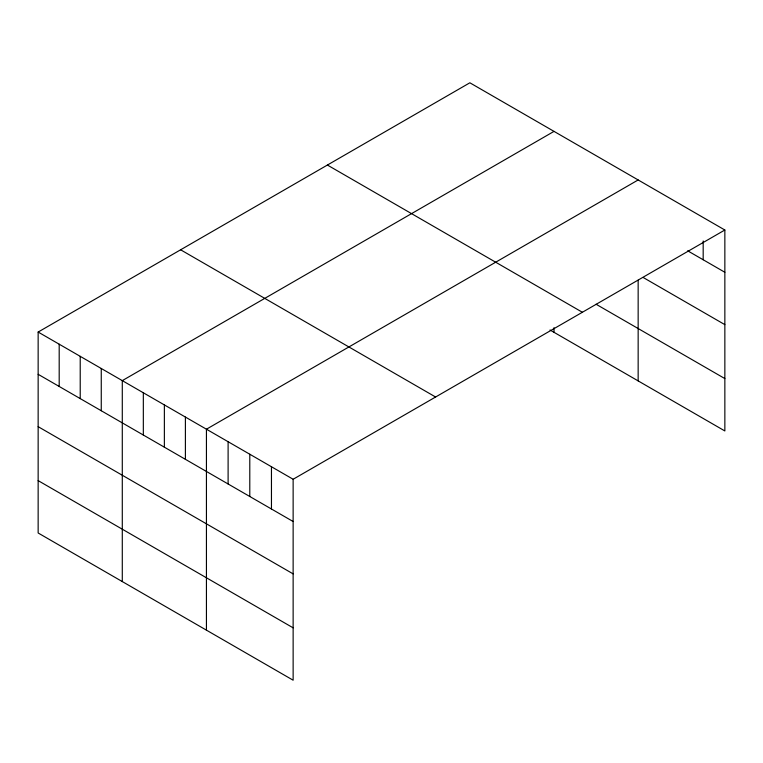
<?xml version="1.0" encoding="UTF-8"?>
<svg xmlns="http://www.w3.org/2000/svg" width="763" height="763" viewBox="0 0 763 763"><rect width="100%" height="100%" fill="white"/><g stroke="black" fill="none" stroke-linecap="round" stroke-linejoin="round"><path stroke-width="1.14" d="M38.15 332.048L293.135 479.259L293.135 680.205L38.15 532.994L38.15 332.048L469.865 82.795L724.85 230.006L724.85 430.952L550.009 330.007M554.014 131.379L122.29 380.632L122.29 581.568M638.154 179.954L206.439 429.207L206.439 630.152M293.135 479.259L724.85 230.006M687.692 250.817L724.85 272.267M643.314 277.56L724.85 324.637M596.084 304.246L724.85 378.582M327.403 165.046L582.379 312.267M180.621 249.797L435.597 397.008M38.15 374.309L293.135 521.52M38.15 426.67L293.135 573.881M38.15 480.623L293.135 627.835M703.181 240.974L703.181 259.754M638.154 280.202L638.154 380.899M554.014 327.661L554.014 332.315M271.456 466.746L271.456 509.007M249.787 454.233L249.787 496.494M228.108 441.72L228.108 483.98M185.399 417.065L185.399 459.316M164.369 404.915L164.369 447.175M143.33 392.773L143.33 435.034M101.26 368.481L101.26 410.742M80.22 356.34L80.22 398.601M59.19 344.189L59.19 386.45"/></g></svg>
